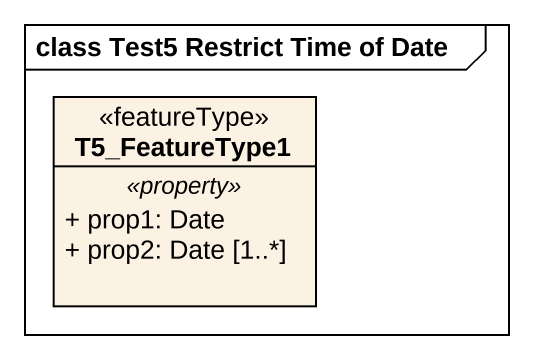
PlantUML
@startuml
mainframe class Test5 Restrict Time of Date
hide circle
hide empty members
skinparam classAttributeIconSize 0
class T5_FeatureType1 <<featureType>> {
  .. <<property>> ..
  + prop1: Date
  + prop2: Date [1..*]
}
@enduml
